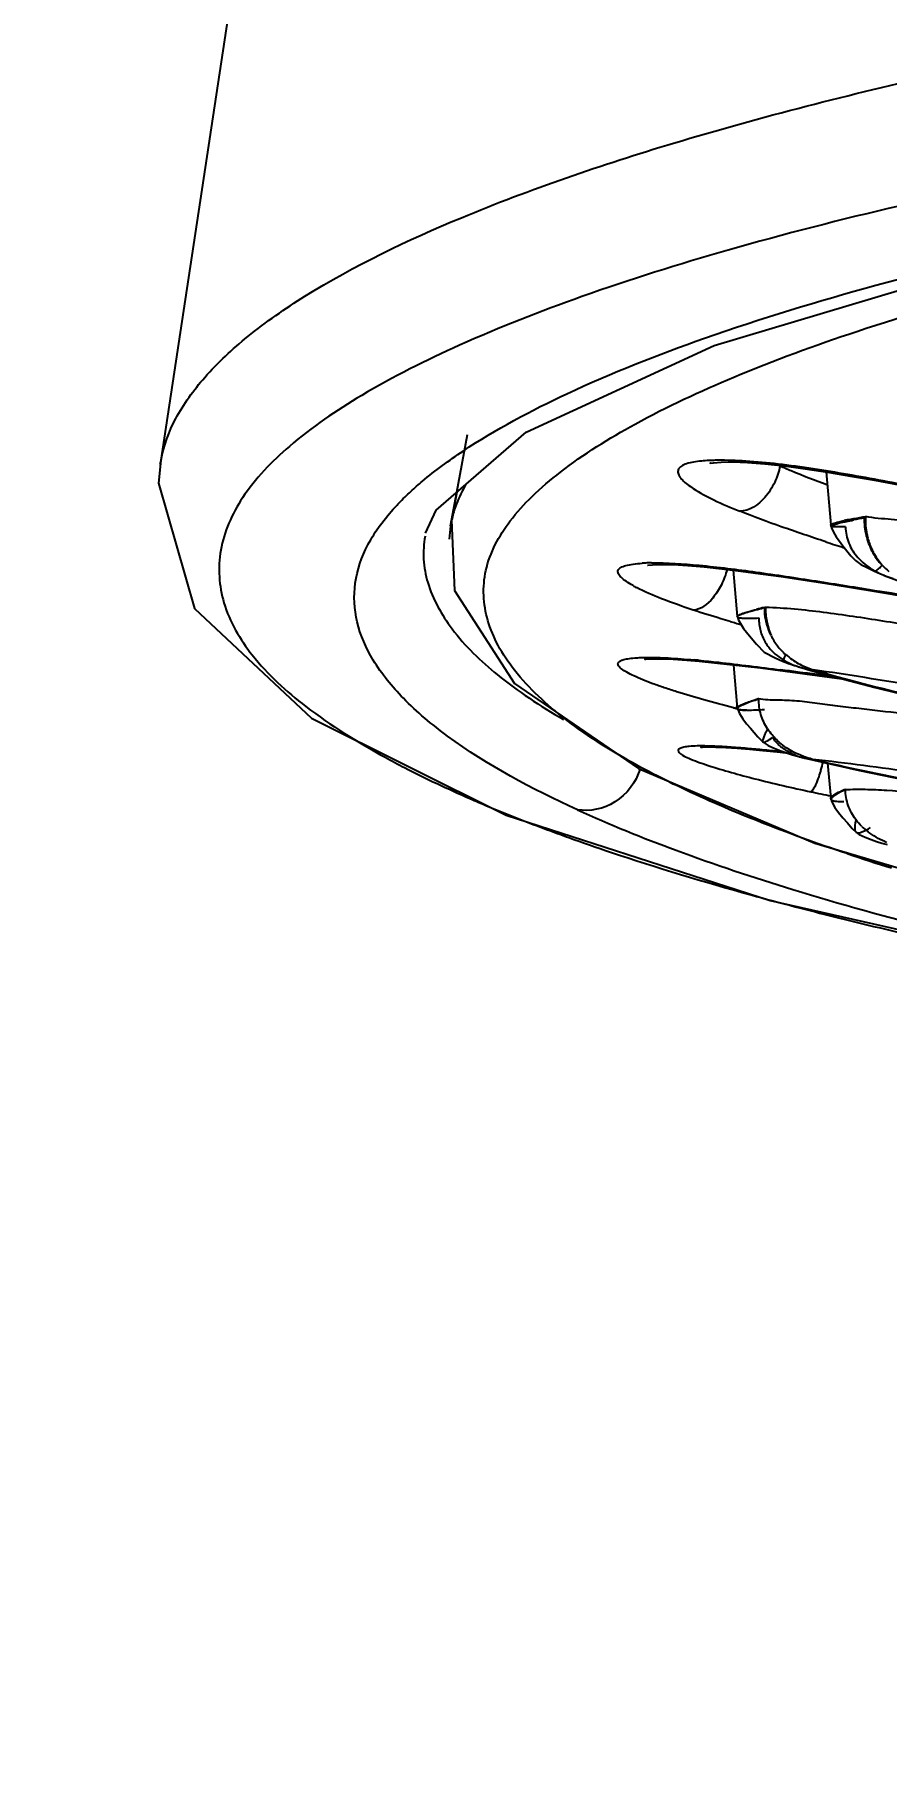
# Model space of a CAD drawing. Header units: millimetres. Extents: x 601 to 1195, y -13 to 407.
# Drawn here: x 747.34 to 751.83, y 293.47 to 302.55 of the extents above; entities that cross this region are included whole.
import ezdxf

# ---------------------------------------------------------------- set-up
doc = ezdxf.new("R2010")
doc.units = ezdxf.units.MM
doc.header["$LTSCALE"] = 0.1
doc.layers.add('DIM', color=3, linetype='Continuous')
doc.styles.get("Standard").update_dxf_attribs({"font": 'arial.ttf'})
doc.dimstyles.new('ISO-25', dxfattribs={"dimtxt": 2.5, "dimasz": 2.5, "dimexe": 1.25, "dimexo": 0.625, "dimtad": 1, "dimlfac": 1.666667, "dimtxsty": 'Standard', "dimcen": 2.5, "dimadec": 0, "dimazin": 0, "dimtfac": 1, "dimtmove": 0, "dimatfit": 3, "dimfxl": 0, "dimarcsym": 0})

# ---------------------------------------------------------------- blocks, each defined once
blk = doc.blocks.new('*D9')
at = {"layer": 'Defpoints', "color": 0}
for p in [(764.7668, 349.8803), (720.0657, 151.3703), (730.4127, 151.3703)]:
    blk.add_point(p, dxfattribs=at)
at = {"layer": 'DIM', "color": 0, "lineweight": -2}
for p, q in [((764.1418, 349.8803), (718.8157, 349.8803)), ((720.0657, 347.3803), (720.0657, 153.8703)), ((729.7877, 151.3703), (718.8157, 151.3703))]:
    blk.add_line(p, q, dxfattribs=at)
at = {"layer": 'DIM', "color": 0}
for points in [[(719.649, 347.3803), (720.4824, 347.3803), (720.0657, 349.8803)], [(719.649, 153.8703), (720.4824, 153.8703), (720.0657, 151.3703)]]:
    blk.add_solid(points, dxfattribs=at)
at = {"layer": 'DIM', "color": 0, "insert": (717.9383, 251.6624), "char_height": 2.5, "attachment_point": 5, "rotation": 90}
blk.add_mtext('330,85', dxfattribs=at)

msp = doc.modelspace()

# ---------------------------------------------------------------- linework, layer by layer
for p, q in [((749.6177, 300.4478), (749.5616, 300.1447)), ((748.0061, 300.3154), (747.9923, 300.1947)), ((748.0027, 300.2947), (748.0063, 300.3153)), ((751.5071, 300.2528), (751.5319, 299.974)), ((749.5616, 300.1447), (749.5285, 299.9684)), ((749.5643, 300.1471), (749.5375, 300.009)), ((749.5362, 299.9986), (749.5305, 299.9687)), ((749.5385, 300.0088), (749.5362, 299.9986)), ((751.5319, 299.974), (751.5319, 299.974)), ((751.7085, 300.0115), (751.7151, 300.0128)), ((751.6911, 299.7662), (751.7235, 299.7496)), ((751.7235, 299.7496), (751.7586, 299.7323)), ((751.0181, 299.7366), (751.0397, 299.4932)), ((751.7522, 299.7392), (751.7586, 299.7323)), ((751.7587, 299.7323), (751.7932, 299.7171)), ((751.7932, 299.7171), (751.8193, 299.7067)), ((751.8124, 299.7084), (751.8989, 299.677)), ((751.6204, 299.648), (751.7795, 299.6221)), ((751.7795, 299.6221), (751.7732, 299.6276)), ((751.7733, 299.6275), (751.7803, 299.6263)), ((751.0404, 299.4906), (751.0471, 299.4725)), ((751.1819, 299.5399), (751.1889, 299.5415)), ((751.1888, 299.5389), (751.1827, 299.5374)), ((751.1819, 299.3048), (751.2398, 299.2745)), ((750.7031, 299.2676), (750.7738, 299.2628)), ((750.7738, 299.2628), (750.8389, 299.2572)), ((750.8389, 299.2572), (750.8124, 299.264)), ((750.8391, 299.2572), (750.8389, 299.2572)), ((750.8391, 299.2572), (751.1626, 299.2216)), ((751.0196, 299.2373), (751.0396, 299.0111)), ((751.1626, 299.2216), (751.5911, 299.1654)), ((751.2398, 299.2745), (751.2776, 299.2582)), ((751.279, 299.266), (751.2775, 299.2582)), ((751.2775, 299.2582), (751.2776, 299.2582)), ((751.3635, 299.2281), (751.3656, 299.2274)), ((751.3635, 299.228), (751.44, 299.2058)), ((748.7978, 298.9584), (749.8227, 298.4476)), ((751.0398, 299.0102), (751.0396, 299.0111)), ((751.167, 298.8399), (751.1753, 298.832)), ((751.1049, 298.7938), (751.1752, 298.7876)), ((751.1752, 298.7876), (751.2495, 298.7806)), ((751.228, 298.7855), (751.2205, 298.7862)), ((751.2495, 298.7806), (751.2953, 298.776)), ((751.2991, 298.7745), (751.33, 298.765)), ((751.3944, 298.7478), (751.3876, 298.7494)), ((751.4384, 298.7408), (751.3944, 298.7478)), ((751.5155, 298.7205), (751.5318, 298.536)), ((751.5587, 298.5569), (751.5812, 298.5694)), ((751.5812, 298.5694), (751.5969, 298.5772)), ((751.5969, 298.5776), (751.6089, 298.582)), ((751.5335, 298.5291), (751.5379, 298.517)), ((751.5397, 298.547), (751.5337, 298.5482)), ((751.5379, 298.517), (751.553, 298.4882)), ((751.544, 298.5461), (751.5397, 298.547)), ((751.5442, 298.5442), (751.5587, 298.5569)), ((749.8227, 298.4476), (751.2131, 297.9992)), ((750.1405, 298.3338), (750.1523, 298.3295)), ((751.4473, 298.3), (752.6027, 297.9577)), ((751.6454, 298.3779), (751.6653, 298.3582)), ((751.6651, 298.3583), (751.6653, 298.3582)), ((751.2131, 297.9992), (752.9288, 297.6101))]:
    msp.add_line(p, q)
for points in [[(751.5872, 323.8189), (751.2105, 321.443), (750.812, 318.9227), (750.3915, 316.2434), (749.9504, 313.3876), (749.4924, 310.342), (749.0187, 307.1134), (748.5208, 303.7211), (748.0059, 300.3154)], [(749.3983, 299.9309), (749.4554, 300.0527), (749.9289, 300.4628), (750.9184, 300.9186), (752.3394, 301.3429), (754.0726, 301.7046), (756.0668, 302.0018), (758.2401, 302.2278)], [(750.8987, 300.2987), (750.8975, 300.2984), (750.914, 300.3013), (750.9553, 300.3049), (751.0163, 300.3059), (751.0938, 300.303), (751.1853, 300.2957), (751.2875, 300.2844), (751.3978, 300.2695), (751.5142, 300.2517), (751.6355, 300.2315), (751.7614, 300.2091), (751.8917, 300.1849), (752.0261, 300.1589), (752.1644, 300.1315)], [(747.9923, 300.1947), (748.1819, 299.5354), (748.7978, 298.9584)], [(749.5362, 299.9986), (749.5508, 299.6297), (749.8675, 299.1409), (750.52, 298.6925), (751.4473, 298.3)], [(751.5319, 299.974), (751.532, 299.9732), (751.5328, 299.9696), (751.5333, 299.9679)], [(751.5333, 299.9679), (751.536, 299.9595), (751.5462, 299.9359)], [(751.5462, 299.9359), (751.5603, 299.9121), (751.5772, 299.8882), (751.596, 299.8637)], [(751.596, 299.8637), (751.6164, 299.8382), (751.6383, 299.8121)], [(750.568, 299.7619), (750.5694, 299.7622), (750.5931, 299.765), (750.6395, 299.7668), (750.703, 299.7657), (750.7793, 299.7613), (750.8654, 299.7538), (750.9589, 299.7438), (751.0582, 299.7317), (751.1626, 299.7178), (751.2716, 299.7023), (751.3843, 299.6853), (751.5007, 299.6672), (751.6204, 299.648)], [(751.6383, 299.8121), (751.6617, 299.7873), (751.6911, 299.7662)], [(751.7795, 299.6221), (752.2483, 299.5442), (752.3862, 299.5209)], [(751.0471, 299.4725), (751.0727, 299.4296), (751.1041, 299.3901)], [(751.1041, 299.3901), (751.1412, 299.3465), (751.1819, 299.3048)], [(750.5585, 299.2693), (750.5533, 299.2679), (750.5591, 299.2686), (750.5895, 299.2704), (750.6396, 299.2703), (750.7031, 299.2676)], [(751.2775, 299.2582), (751.2801, 299.2571), (751.2859, 299.2546), (751.2918, 299.2523), (751.2977, 299.25), (751.3037, 299.2478), (751.3099, 299.2456), (751.3161, 299.2435), (751.3416, 299.235)], [(751.3416, 299.235), (751.3485, 299.2327), (751.3556, 299.2305), (751.3629, 299.2282), (751.3656, 299.2274)], [(751.44, 299.2058), (751.7649, 299.1189), (752.1218, 299.0313), (752.5214, 298.9395), (752.9714, 298.8424), (753.4837, 298.7386)], [(751.0404, 299.0079), (751.0513, 298.9818), (751.069, 298.9538), (751.0892, 298.9282)], [(751.0892, 298.9282), (751.1093, 298.9044), (751.129, 298.8818), (751.1482, 298.8601), (751.167, 298.8399)], [(750.8492, 298.8048), (750.8481, 298.8046), (750.8569, 298.8054), (750.8853, 298.8061), (750.9273, 298.8053), (750.9793, 298.8029), (751.0391, 298.799), (751.1049, 298.7938)], [(751.1753, 298.832), (751.2018, 298.8138), (751.2368, 298.7987), (751.2692, 298.7863), (751.2991, 298.7745)], [(751.33, 298.765), (751.3573, 298.7571), (751.3818, 298.7508), (751.3876, 298.7494)], [(751.389, 298.749), (751.6838, 298.6826), (751.9824, 298.6207), (752.3069, 298.5573), (752.6608, 298.492), (753.0495, 298.424), (753.4801, 298.353)], [(751.5319, 298.5361), (751.5321, 298.5344), (751.5334, 298.5294)], [(751.553, 298.4882), (751.5731, 298.4608), (751.5956, 298.4341), (751.6195, 298.4067), (751.6454, 298.3779)], [(751.6651, 298.3583), (751.6814, 298.3462), (751.7129, 298.3311), (751.7444, 298.3199), (751.7722, 298.3095)], [(751.7722, 298.3095), (751.8008, 298.3), (751.8291, 298.2927)]]:
    msp.add_lwpolyline(points)
for centre, radius, start, end in [((750.9519, 298.9805), 1.3341, 90.71523, 91.19591), ((750.1179, 299.8717), 0.5954, 163.32091, 166.68592), ((750.0582, 299.8829), 0.5346, 170.7709, 178.26177), ((752.114, 297.6383), 2.4134, 101.45732, 102.24202), ((752.6546, 295.0712), 5.0301, 100.84062, 101.49657), ((752.3612, 299.9788), 0.647, 176.42928, 176.98509), ((755.7064, 312.7245), 13.5088, 251.88152, 252.31), ((750.5959, 298.8343), 0.9404, 91.90436, 93.42908), ((750.6035, 298.6128), 1.162, 90.79087, 91.91721), ((751.9855, 300.1401), 0.4641, 246.87267, 248.16252), ((751.9924, 300.1584), 0.4836, 249.0373, 254.19319), ((750.8507, 300.2946), 0.7336, 240.66745, 242.27513), ((732.1099, 179.7658), 121.4639, 80.409343, 80.680209), ((751.8324, 296.7902), 2.8255, 103.31084, 104.15572), ((754.3235, 310.8017), 11.812, 253.67136, 253.80675), ((754.4156, 311.1192), 12.1425, 253.80682, 253.95491), ((751.5054, 299.5357), 0.3218, 206.60596, 217.72729), ((751.5321, 299.557), 0.3559, 217.79921, 228.2444), ((750.3553, 294.1081), 5.1763, 84.65199, 84.93344), ((746.4464, 261.4771), 38.0416, 82.5797, 82.71662), ((751.5752, 299.6111), 0.4239, 228.87701, 229.63254), ((751.4739, 299.5883), 0.3768, 244.56255, 251.57432), ((751.4661, 299.5655), 0.3527, 251.61433, 253.08994), ((751.5566, 299.5915), 0.3972, 244.50261, 252.69534), ((744.8569, 249.2907), 50.3313, 82.34449, 82.577), ((753.2541, 307.8276), 9.0938, 255.7766, 255.89884), ((751.8613, 298.5535), 0.7478, 152.27103, 153.44276), ((751.5103, 299.1099), 0.3743, 213.83315, 219.94489), ((750.3466, 290.1451), 8.6851, 84.55836, 85.14197), ((749.9036, 285.4787), 13.3725, 84.3483, 84.56486), ((749.3162, 279.5397), 19.3405, 84.15469, 84.32701), ((751.5522, 299.1883), 0.4624, 238.05886, 243.14434), ((751.4613, 299.0571), 0.3164, 249.19634, 256.52254), ((751.4719, 299.0997), 0.3603, 256.61061, 257.56538), ((751.4671, 299.0758), 0.336, 256.5705, 257.4948), ((751.4746, 299.112), 0.3729, 257.56129, 263.54823), ((751.473, 299.098), 0.3589, 263.55226, 264.45758), ((750.2731, 299.0473), 1.2602, 343.25624, 345.21155), ((753.4477, 307.9081), 9.5536, 257.79103, 258.44307), ((751.7565, 298.2487), 0.3658, 119.20483, 120.01216), ((751.7337, 298.2903), 0.3183, 115.56206, 119.26831), ((751.7105, 298.3386), 0.2647, 112.58251, 115.53082), ((753.4171, 307.409), 9.6486, 249.25964, 250.14784), ((751.9443, 298.6417), 0.3552, 225.53686, 232.52054), ((752.0166, 298.7613), 0.4955, 246.10897, 247.30144), ((755.3129, 309.2918), 11.6484, 251.50839, 252.71455), ((755.9186, 315.4318), 18.055, 254.56226, 255.32738)]:
    msp.add_arc(centre, radius, start, end)
for points, knots in [([(748.0063, 300.3153), (748.0205, 300.3912), (748.0798, 300.5491), (748.2402, 300.7686), (748.4728, 300.9834), (748.9133, 301.2874), (749.6614, 301.643), (750.784, 302.0251), (752.1893, 302.3808), (753.8657, 302.7024), (755.7952, 302.9801), (757.1664, 303.1232), (757.8894, 303.1867)], [0, 0, 0, 0, 0.021897, 0.046961, 0.076492, 0.111294, 0.198383, 0.310242, 0.447311, 0.609104, 0.794182, 1, 1, 1, 1]), ([(758.1659, 302.5543), (757.2184, 302.4771), (755.4632, 302.2981), (753.372, 301.9726), (751.9295, 301.6684), (751.0282, 301.4382), (750.255, 301.1963), (749.6088, 300.9439), (749.0896, 300.685), (748.6982, 300.4203), (748.4329, 300.1472), (748.2983, 299.8528), (748.3188, 299.5454), (748.4902, 299.2572), (748.7888, 298.9874), (749.041, 298.8313), (749.1857, 298.7522)], [0, 0, 0, 0, 0.238482, 0.442448, 0.530574, 0.608228, 0.675737, 0.73368, 0.782097, 0.821032, 0.851695, 0.876621, 0.899802, 0.925897, 0.958633, 1, 1, 1, 1]), ([(749.5967, 300.363), (749.77, 300.4783), (750.1855, 300.6992), (750.9152, 300.9856), (751.8187, 301.2586), (752.8934, 301.518), (754.1355, 301.7532), (755.5352, 301.965), (757.079, 302.1479), (758.156, 302.2453), (758.7158, 302.2876)], [0, 0, 0, 0, 0.066546, 0.149776, 0.250329, 0.368048, 0.503078, 0.654337, 0.820531, 1, 1, 1, 1]), ([(751.6686, 300.9924), (751.9363, 301.0811), (752.5189, 301.2507), (753.4659, 301.4742), (754.5442, 301.6805), (755.3085, 301.7988), (755.7114, 301.8553)], [0, 0, 0, 0, 0.204402, 0.439511, 0.705086, 1, 1, 1, 1]), ([(750.1352, 298.9522), (750.037, 299.0278), (749.9049, 299.1479), (749.7793, 299.3338), (749.7227, 299.4673), (749.6994, 299.6024), (749.7156, 299.7891), (749.8141, 299.9703), (749.9628, 300.1321), (750.176, 300.3131), (750.5289, 300.5315), (751.0536, 300.7751), (751.4504, 300.9202), (751.6686, 300.9924)], [0, 0, 0, 0, 0.111708, 0.158676, 0.201312, 0.241377, 0.281028, 0.368254, 0.420267, 0.479174, 0.619665, 0.792748, 1, 1, 1, 1]), ([(749.3218, 300.1507), (749.3416, 300.169), (749.4287, 300.2453), (749.5226, 300.3138), (749.5967, 300.363)], [0, 0, 0, 0, 0.232421, 1, 1, 1, 1]), ([(750.8099, 300.3047), (750.7973, 300.3025), (750.7752, 300.2975), (750.7476, 300.2865), (750.7295, 300.271), (750.7254, 300.25), (750.7345, 300.2294), (750.7603, 300.1987), (750.7876, 300.179), (750.8079, 300.1658)], [0, 0, 0, 0, 0.169273, 0.298476, 0.391837, 0.470494, 0.561686, 0.679418, 1, 1, 1, 1]), ([(750.9241, 300.3143), (750.9134, 300.314), (750.8753, 300.3127), (750.837, 300.3095), (750.8099, 300.3047)], [0, 0, 0, 0, 0.279356, 1, 1, 1, 1]), ([(752.3676, 300.0964), (752.2435, 300.1215), (751.9952, 300.1714), (751.625, 300.2409), (751.3216, 300.289), (751.0922, 300.311), (750.9853, 300.3151), (750.9353, 300.3144)], [0, 0, 0, 0, 0.261846, 0.523629, 0.778961, 0.896603, 1, 1, 1, 1]), ([(751.2649, 300.2853), (751.2593, 300.2556), (751.2393, 300.1954), (751.1802, 300.1008), (751.1031, 300.0472), (751.0532, 300.046)], [0, 0, 0, 0, 0.269597, 0.555932, 1, 1, 1, 1]), ([(751.265, 300.2853), (751.2844, 300.2766), (751.3657, 300.2413), (751.4486, 300.2099), (751.5118, 300.1869)], [0, 0, 0, 0, 0.240851, 1, 1, 1, 1]), ([(749.2393, 300.0684), (749.2457, 300.0754), (749.2723, 300.1037), (749.3002, 300.1308), (749.3218, 300.1507)], [0, 0, 0, 0, 0.242853, 1, 1, 1, 1]), ([(749.6109, 300.188), (749.6041, 300.1761), (749.579, 300.1295), (749.5588, 300.0802), (749.5476, 300.0426)], [0, 0, 0, 0, 0.259599, 1, 1, 1, 1]), ([(750.8079, 300.1658), (750.8423, 300.1432), (750.9233, 300.1008), (751.007, 300.0649), (751.0532, 300.046)], [0, 0, 0, 0, 0.451707, 1, 1, 1, 1]), ([(750.198, 298.4761), (749.96, 298.5851), (749.6349, 298.7563), (749.288, 299.044), (749.121, 299.2465), (749.0274, 299.4563), (749.0159, 299.6725), (749.0901, 299.8849), (749.1837, 300.0081), (749.2393, 300.0684)], [0, 0, 0, 0, 0.35263, 0.489925, 0.604904, 0.70326, 0.7942, 0.889467, 1, 1, 1, 1]), ([(751.5054, 299.8856), (751.4272, 299.9111), (751.2758, 299.9627), (751.1253, 300.017), (751.0533, 300.0465)], [0, 0, 0, 0, 0.514018, 1, 1, 1, 1]), ([(751.5319, 299.974), (751.5317, 299.9754), (751.5363, 299.9789), (751.5446, 299.9821), (751.5588, 299.9865), (751.5695, 299.9893), (751.5755, 299.9907)], [0, 0, 0, 0, 0.089677, 0.294817, 0.609966, 1, 1, 1, 1]), ([(751.5366, 299.9709), (751.536, 299.9711), (751.5343, 299.9716), (751.532, 299.9727), (751.5319, 299.974)], [0, 0, 0, 0, 0.35103, 1, 1, 1, 1]), ([(751.5333, 299.9679), (751.5331, 299.9688), (751.5357, 299.9714), (751.5454, 299.9751), (751.5555, 299.9783), (751.5633, 299.9804)], [0, 0, 0, 0, 0.080301, 0.269158, 1, 1, 1, 1]), ([(751.6095, 299.9651), (751.6005, 299.9652), (751.5838, 299.9648), (751.5615, 299.9639), (751.5453, 299.9641), (751.537, 299.9655), (751.5336, 299.9669), (751.5333, 299.9679)], [0, 0, 0, 0, 0.347921, 0.648768, 0.881227, 0.95878, 1, 1, 1, 1]), ([(751.5633, 299.9804), (751.5663, 299.9812), (751.5793, 299.9845), (751.5924, 299.9876), (751.6025, 299.9898)], [0, 0, 0, 0, 0.230173, 1, 1, 1, 1]), ([(751.6025, 299.9898), (751.6065, 299.9907), (751.623, 299.9944), (751.6395, 299.9978), (751.652, 300.0004)], [0, 0, 0, 0, 0.24254, 1, 1, 1, 1]), ([(751.6095, 299.9641), (751.6099, 299.9348), (751.6225, 299.8759), (751.6545, 299.8253), (751.6739, 299.8034)], [0, 0, 0, 0, 0.500067, 1, 1, 1, 1]), ([(751.6346, 300.0036), (751.6411, 300.005), (751.6681, 300.0103), (751.6951, 300.0153), (751.7155, 300.0191)], [0, 0, 0, 0, 0.244687, 1, 1, 1, 1]), ([(751.7085, 300.0115), (751.7072, 299.9801), (751.7148, 299.9199), (751.7354, 299.8632), (751.7484, 299.838)], [0, 0, 0, 0, 0.526055, 1, 1, 1, 1]), ([(753.8803, 299.6176), (753.7016, 299.6537), (753.4332, 299.7079), (753.0746, 299.7796), (752.8042, 299.8324), (752.5783, 299.8762), (752.3967, 299.9089), (752.2601, 299.9331), (752.1236, 299.9579), (751.9876, 299.9845), (751.8515, 300.0053), (751.7594, 300.0086), (751.7153, 300.0191)], [0, 0, 0, 0, 0.248287, 0.372987, 0.49808, 0.623579, 0.686475, 0.749448, 0.812468, 0.875465, 0.938231, 1, 1, 1, 1]), ([(749.3966, 299.9151), (749.3892, 299.8752), (749.3835, 299.7924), (749.4158, 299.6199), (749.5403, 299.4008), (749.7907, 299.1604), (750.0031, 299.0212), (750.1243, 298.951)], [0, 0, 0, 0, 0.095129, 0.192244, 0.407572, 0.671638, 1, 1, 1, 1]), ([(751.7218, 299.9264), (751.7233, 299.9189), (751.7302, 299.8901), (751.7406, 299.862), (751.7503, 299.8422)], [0, 0, 0, 0, 0.256192, 1, 1, 1, 1]), ([(751.7484, 299.838), (751.7557, 299.8237), (751.7681, 299.8033), (751.7851, 299.7817), (751.7943, 299.7697), (751.8002, 299.7652), (751.8027, 299.7625)], [0, 0, 0, 0, 0.515609, 0.76339, 0.883425, 1, 1, 1, 1]), ([(751.7503, 299.8422), (751.7539, 299.8348), (751.769, 299.8068), (751.788, 299.7809), (751.8033, 299.7631)], [0, 0, 0, 0, 0.259803, 1, 1, 1, 1]), ([(750.4913, 299.655), (750.4787, 299.6621), (750.4565, 299.6755), (750.4296, 299.6962), (750.4145, 299.7138), (750.4107, 299.7274), (750.4128, 299.7401), (750.4287, 299.753), (750.4561, 299.7623), (750.4944, 299.7695), (750.5235, 299.772), (750.5396, 299.773)], [0, 0, 0, 0, 0.170314, 0.30414, 0.399238, 0.43505, 0.46752, 0.543909, 0.656925, 0.809848, 1, 1, 1, 1]), ([(750.5875, 299.7747), (750.6715, 299.7759), (750.856, 299.7632), (751.1441, 299.7265), (751.4552, 299.6795), (751.6667, 299.6458), (751.7734, 299.6282)], [0, 0, 0, 0, 0.210766, 0.462774, 0.72886, 1, 1, 1, 1]), ([(751.7811, 299.7408), (751.7827, 299.7421), (751.79, 299.7488), (751.7968, 299.756), (751.802, 299.7618)], [0, 0, 0, 0, 0.213374, 1, 1, 1, 1]), ([(750.9866, 299.7405), (750.9791, 299.7128), (750.9587, 299.6587), (750.9087, 299.5777), (750.8482, 299.5279), (750.8083, 299.526)], [0, 0, 0, 0, 0.29586, 0.587872, 1, 1, 1, 1]), ([(751.7587, 299.7323), (751.76, 299.7317), (751.7684, 299.7298), (751.7758, 299.7363), (751.7811, 299.7408)], [0, 0, 0, 0, 0.172842, 1, 1, 1, 1]), ([(750.8084, 299.5262), (750.7523, 299.545), (750.651, 299.5804), (750.5521, 299.6227), (750.5094, 299.6452)], [0, 0, 0, 0, 0.550515, 1, 1, 1, 1]), ([(751.0026, 299.4662), (750.9859, 299.4711), (750.9209, 299.4903), (750.8561, 299.5103), (750.8084, 299.5262)], [0, 0, 0, 0, 0.257086, 1, 1, 1, 1]), ([(751.0397, 299.4932), (751.0397, 299.495), (751.0444, 299.4989), (751.0528, 299.5032), (751.0661, 299.5084), (751.0761, 299.5117), (751.0816, 299.5134)], [0, 0, 0, 0, 0.112965, 0.328558, 0.63292, 1, 1, 1, 1]), ([(751.0401, 299.4919), (751.04, 299.4921), (751.0398, 299.4925), (751.0397, 299.493), (751.0397, 299.4932)], [0, 0, 0, 0, 0.511737, 1, 1, 1, 1]), ([(751.0409, 299.4921), (751.0408, 299.4919), (751.0406, 299.4914), (751.0406, 299.4909), (751.0406, 299.4906)], [0, 0, 0, 0, 0.522943, 1, 1, 1, 1]), ([(751.0406, 299.4906), (751.0409, 299.489), (751.0461, 299.4865), (751.0544, 299.4853), (751.0669, 299.4841), (751.0874, 299.4834), (751.1164, 299.4835), (751.1405, 299.4843), (751.1531, 299.4848)], [0, 0, 0, 0, 0.042585, 0.124422, 0.236089, 0.366265, 0.665997, 1, 1, 1, 1]), ([(751.0467, 299.4972), (751.046, 299.4968), (751.0438, 299.4954), (751.0416, 299.4937), (751.0409, 299.4921)], [0, 0, 0, 0, 0.330718, 1, 1, 1, 1]), ([(751.0767, 299.5089), (751.0736, 299.5079), (751.0635, 299.5045), (751.0533, 299.5009), (751.0467, 299.4972)], [0, 0, 0, 0, 0.298435, 1, 1, 1, 1]), ([(751.1239, 299.5226), (751.1197, 299.5215), (751.1039, 299.5172), (751.0881, 299.5126), (751.0767, 299.5089)], [0, 0, 0, 0, 0.264633, 1, 1, 1, 1]), ([(751.0816, 299.5134), (751.0863, 299.5149), (751.106, 299.5208), (751.126, 299.5261), (751.1414, 299.53)], [0, 0, 0, 0, 0.233724, 1, 1, 1, 1]), ([(751.1827, 299.5374), (751.1777, 299.5362), (751.158, 299.5314), (751.1384, 299.5265), (751.1239, 299.5226)], [0, 0, 0, 0, 0.256511, 1, 1, 1, 1]), ([(751.1531, 299.4848), (751.1538, 299.4735), (751.1546, 299.451), (751.1629, 299.4073), (751.176, 299.3764), (751.1872, 299.3576)], [0, 0, 0, 0, 0.256059, 0.507059, 1, 1, 1, 1]), ([(751.1827, 299.5374), (751.1826, 299.531), (751.1828, 299.5068), (751.1864, 299.4827), (751.1907, 299.4654)], [0, 0, 0, 0, 0.264342, 1, 1, 1, 1]), ([(751.1889, 299.5415), (751.2902, 299.5391), (751.4964, 299.5179), (751.8062, 299.47), (752.1219, 299.4209), (752.4394, 299.37), (752.7577, 299.3174), (753.183, 299.2477), (753.5021, 299.1953), (753.7149, 299.1607)], [0, 0, 0, 0, 0.118996, 0.242801, 0.368104, 0.494061, 0.620353, 0.746827, 1, 1, 1, 1]), ([(751.1907, 299.4654), (751.1922, 299.4592), (751.1989, 299.435), (751.208, 299.4114), (751.2162, 299.3945)], [0, 0, 0, 0, 0.253732, 1, 1, 1, 1]), ([(751.1948, 299.4677), (751.1961, 299.4611), (751.2022, 299.4352), (751.2111, 299.41), (751.219, 299.3918)], [0, 0, 0, 0, 0.253412, 1, 1, 1, 1]), ([(751.1872, 299.3576), (751.1927, 299.3482), (751.2175, 299.3123), (751.2514, 299.2832), (751.279, 299.266)], [0, 0, 0, 0, 0.251897, 1, 1, 1, 1]), ([(751.0197, 299.0126), (750.9677, 299.0258), (750.8675, 299.0521), (750.7463, 299.0878), (750.657, 299.117), (750.5974, 299.138), (750.544, 299.1585), (750.4979, 299.1784), (750.4605, 299.197), (750.4357, 299.2123), (750.4219, 299.2242), (750.4154, 299.2319), (750.4118, 299.2392), (750.4119, 299.2492), (750.4238, 299.2597), (750.4446, 299.2668), (750.4744, 299.2726), (750.4971, 299.2746), (750.5098, 299.2755)], [0, 0, 0, 0, 0.210151, 0.40508, 0.494509, 0.577367, 0.65244, 0.718422, 0.773527, 0.815874, 0.831986, 0.844833, 0.854859, 0.863223, 0.88206, 0.91069, 0.950159, 1, 1, 1, 1]), ([(750.5098, 299.2755), (750.5145, 299.2758), (750.5348, 299.277), (750.5552, 299.2774), (750.5708, 299.2774)], [0, 0, 0, 0, 0.231702, 1, 1, 1, 1]), ([(750.5708, 299.2774), (750.5758, 299.2774), (750.5968, 299.2774), (750.6177, 299.2768), (750.6337, 299.2763)], [0, 0, 0, 0, 0.237876, 1, 1, 1, 1]), ([(750.6337, 299.2763), (750.6475, 299.2758), (750.7072, 299.273), (750.7668, 299.2683), (750.8124, 299.2642)], [0, 0, 0, 0, 0.232286, 1, 1, 1, 1]), ([(750.8377, 299.2619), (750.8721, 299.2587), (751.0161, 299.2438), (751.1598, 299.2257), (751.2692, 299.2118)], [0, 0, 0, 0, 0.237988, 1, 1, 1, 1]), ([(751.2776, 299.2582), (751.2786, 299.2583), (751.2804, 299.2622), (751.2843, 299.2676), (751.2897, 299.2782), (751.2939, 299.2859), (751.2963, 299.2904)], [0, 0, 0, 0, 0.078427, 0.282771, 0.590305, 1, 1, 1, 1]), ([(751.3006, 299.2881), (751.3072, 299.2825), (751.3336, 299.2614), (751.3628, 299.2438), (751.3856, 299.233)], [0, 0, 0, 0, 0.254797, 1, 1, 1, 1]), ([(751.3656, 299.2274), (751.3773, 299.2239), (751.4014, 299.2179), (751.426, 299.2147), (751.4384, 299.2123)], [0, 0, 0, 0, 0.49113, 1, 1, 1, 1]), ([(751.4384, 299.2123), (751.6132, 299.1618), (751.9715, 299.0707), (752.5162, 298.944), (753.0719, 298.8249), (753.4452, 298.7504), (753.6326, 298.7143)], [0, 0, 0, 0, 0.242528, 0.492617, 0.745508, 1, 1, 1, 1]), ([(753.6568, 298.847), (753.2847, 298.9084), (752.7278, 299.0023), (751.9887, 299.1262), (751.6212, 299.1862), (751.4385, 299.2122)], [0, 0, 0, 0, 0.503219, 0.753706, 1, 1, 1, 1]), ([(751.1529, 299.0595), (751.152, 299.0592), (751.145, 299.0569), (751.1312, 299.0524), (751.1054, 299.0436), (751.0752, 299.0321), (751.0462, 299.0185), (751.0352, 299.0061), (751.0561, 299.0003), (751.0778, 298.9991), (751.0881, 298.9989)], [0, 0, 0, 0, 0.010817, 0.086538, 0.173077, 0.346154, 0.519231, 0.692308, 0.865385, 1, 1, 1, 1]), ([(751.0403, 299.0086), (751.0401, 299.0107), (751.0442, 299.0156), (751.0569, 299.0237), (751.0811, 299.0345), (751.1149, 299.047), (751.1398, 299.0553), (751.1529, 299.0595)], [0, 0, 0, 0, 0.049334, 0.132676, 0.373914, 0.671017, 1, 1, 1, 1]), ([(752.9382, 298.8495), (752.7839, 298.8697), (752.553, 298.9001), (752.2461, 298.9393), (752.0184, 298.9687), (751.8298, 298.9907), (751.6804, 299.0076), (751.5701, 299.0209), (751.4616, 299.0357), (751.3549, 299.0488), (751.252, 299.0533), (751.1839, 299.0525), (751.1521, 299.0596)], [0, 0, 0, 0, 0.259581, 0.388352, 0.516094, 0.642466, 0.704943, 0.766786, 0.827836, 0.887637, 0.94575, 1, 1, 1, 1]), ([(751.1994, 298.9015), (751.1844, 298.9247), (751.1666, 298.9631), (751.1544, 299.0175), (751.1534, 299.0455), (751.1526, 299.0594)], [0, 0, 0, 0, 0.498016, 0.748909, 1, 1, 1, 1]), ([(751.6185, 298.2448), (751.4608, 298.2976), (751.1662, 298.4038), (750.761, 298.5776), (750.4205, 298.7551), (750.2218, 298.8855), (750.1352, 298.9522)], [0, 0, 0, 0, 0.302386, 0.56911, 0.801245, 1, 1, 1, 1]), ([(751.1826, 299.0016), (751.1671, 299.0006), (751.1373, 298.9992), (751.101, 298.9985), (751.075, 298.9992), (751.059, 299.0006), (751.0479, 299.0025), (751.0412, 299.0056), (751.0404, 299.0078)], [0, 0, 0, 0, 0.324513, 0.622164, 0.754502, 0.867459, 0.952126, 1, 1, 1, 1]), ([(751.1816, 298.8645), (751.1787, 298.8578), (751.1751, 298.8485), (751.1724, 298.8347), (751.1753, 298.832)], [0, 0, 0, 0, 0.648744, 1, 1, 1, 1]), ([(751.1753, 298.832), (751.1771, 298.8304), (751.1849, 298.8312), (751.2012, 298.8395), (751.2152, 298.8491), (751.2252, 298.8565)], [0, 0, 0, 0, 0.12898, 0.346085, 1, 1, 1, 1]), ([(751.1924, 298.8878), (751.1914, 298.8858), (751.1876, 298.8781), (751.184, 298.8702), (751.1816, 298.8645)], [0, 0, 0, 0, 0.271103, 1, 1, 1, 1]), ([(751.2772, 298.8012), (751.2724, 298.805), (751.2529, 298.8213), (751.236, 298.8406), (751.2252, 298.8565)], [0, 0, 0, 0, 0.244553, 1, 1, 1, 1]), ([(749.1857, 298.7522), (749.2198, 298.7335), (749.3663, 298.6559), (749.5166, 298.5855), (749.6328, 298.5348)], [0, 0, 0, 0, 0.234985, 1, 1, 1, 1]), ([(750.7386, 298.7986), (750.7345, 298.7966), (750.7255, 298.7903), (750.7303, 298.7802), (750.7332, 298.7769)], [0, 0, 0, 0, 0.51051, 1, 1, 1, 1]), ([(750.7332, 298.7769), (750.7383, 298.7711), (750.7556, 298.76), (750.7884, 298.7445), (750.8337, 298.7269), (750.8679, 298.7152), (750.8867, 298.7091)], [0, 0, 0, 0, 0.137854, 0.357427, 0.648782, 1, 1, 1, 1]), ([(750.8695, 298.8113), (750.842, 298.8117), (750.8047, 298.8116), (750.761, 298.8061), (750.7447, 298.8017), (750.7386, 298.7986)], [0, 0, 0, 0, 0.622652, 0.844142, 1, 1, 1, 1]), ([(750.9645, 298.8076), (750.9561, 298.8081), (750.9244, 298.8098), (750.8927, 298.811), (750.8695, 298.8113)], [0, 0, 0, 0, 0.266841, 1, 1, 1, 1]), ([(751.0821, 298.799), (751.0719, 298.7999), (751.0327, 298.8031), (750.9935, 298.8059), (750.9645, 298.8076)], [0, 0, 0, 0, 0.260907, 1, 1, 1, 1]), ([(751.3489, 298.7613), (751.3424, 298.7638), (751.3171, 298.7743), (751.2933, 298.7886), (751.2772, 298.8012)], [0, 0, 0, 0, 0.254384, 1, 1, 1, 1]), ([(750.5278, 298.6899), (750.506, 298.6206), (750.4153, 298.497), (750.2642, 298.4644), (750.198, 298.4761)], [0, 0, 0, 0, 0.519326, 1, 1, 1, 1]), ([(750.8867, 298.7091), (750.9678, 298.6826), (751.1474, 298.6332), (751.3287, 298.5913), (751.4272, 298.5702)], [0, 0, 0, 0, 0.458683, 1, 1, 1, 1]), ([(753.6443, 298.4464), (753.2696, 298.4956), (752.7114, 298.5714), (751.9764, 298.672), (751.6158, 298.7205), (751.4384, 298.7408)], [0, 0, 0, 0, 0.509489, 0.759353, 1, 1, 1, 1]), ([(751.4385, 298.7409), (751.6186, 298.6987), (751.9823, 298.6223), (752.7143, 298.4823), (753.267, 298.3893), (753.6362, 298.3316)], [0, 0, 0, 0, 0.24818, 0.498635, 1, 1, 1, 1]), ([(751.4799, 298.6842), (751.4783, 298.6791), (751.4725, 298.6603), (751.4661, 298.6417), (751.461, 298.6283)], [0, 0, 0, 0, 0.270933, 1, 1, 1, 1]), ([(751.461, 298.6283), (751.4555, 298.6141), (751.4478, 298.5955), (751.4354, 298.5767), (751.4298, 298.5713), (751.4272, 298.5702)], [0, 0, 0, 0, 0.672315, 0.87491, 1, 1, 1, 1]), ([(751.5318, 298.5361), (751.5316, 298.5392), (751.5372, 298.5464), (751.5542, 298.5577), (751.5704, 298.5663), (751.5824, 298.5717)], [0, 0, 0, 0, 0.148047, 0.377289, 1, 1, 1, 1]), ([(751.6089, 298.582), (751.6434, 298.5839), (751.7161, 298.584), (751.8702, 298.5776), (752.0741, 298.5565), (752.3271, 298.532), (752.4989, 298.5147), (752.5859, 298.5058)], [0, 0, 0, 0, 0.105669, 0.222367, 0.47169, 0.732474, 1, 1, 1, 1]), ([(751.6638, 298.4244), (751.6471, 298.4471), (751.6197, 298.4974), (751.6095, 298.5538), (751.6089, 298.582)], [0, 0, 0, 0, 0.500189, 1, 1, 1, 1]), ([(749.6328, 298.5348), (749.662, 298.5221), (749.7835, 298.4701), (749.9064, 298.4212), (750.0002, 298.3857)], [0, 0, 0, 0, 0.240847, 1, 1, 1, 1]), ([(750.198, 298.4761), (750.3684, 298.3981), (750.7432, 298.2469), (751.6185, 297.9562), (752.3327, 297.7794), (752.8392, 297.6694)], [0, 0, 0, 0, 0.203367, 0.437755, 1, 1, 1, 1]), ([(751.5333, 298.5324), (751.5341, 298.5362), (751.5411, 298.5438), (751.5485, 298.5493), (751.5532, 298.5526)], [0, 0, 0, 0, 0.407345, 1, 1, 1, 1]), ([(751.5378, 298.5244), (751.5372, 298.5248), (751.5354, 298.5259), (751.5339, 298.5277), (751.5335, 298.5291)], [0, 0, 0, 0, 0.29746, 1, 1, 1, 1]), ([(751.601, 298.5179), (751.5884, 298.5177), (751.5706, 298.5177), (751.5495, 298.5204), (751.5409, 298.5226), (751.5378, 298.5244)], [0, 0, 0, 0, 0.593266, 0.829732, 1, 1, 1, 1]), ([(751.5532, 298.5526), (751.5547, 298.5537), (751.5614, 298.5582), (751.5683, 298.5624), (751.5736, 298.5655)], [0, 0, 0, 0, 0.234268, 1, 1, 1, 1]), ([(751.6638, 298.4244), (751.6608, 298.4112), (751.6568, 298.3904), (751.6584, 298.3642), (751.6651, 298.3583)], [0, 0, 0, 0, 0.604414, 1, 1, 1, 1]), ([(750.1523, 298.3295), (750.2257, 298.3031), (750.5427, 298.1932), (750.8643, 298.0968), (751.1125, 298.0282)], [0, 0, 0, 0, 0.232398, 1, 1, 1, 1]), ([(751.6653, 298.3582), (751.6731, 298.3515), (751.706, 298.3608), (751.7273, 298.3733), (751.7418, 298.3822)], [0, 0, 0, 0, 0.379109, 1, 1, 1, 1]), ([(751.3454, 297.9656), (751.4592, 297.9358), (751.9471, 297.8128), (752.4392, 297.7064), (752.8175, 297.632)], [0, 0, 0, 0, 0.233784, 1, 1, 1, 1])]:
    msp.add_open_spline(points, degree=3, knots=knots)
for points in [[(751.5755, 299.9907), (751.5844, 299.9929), (751.5933, 299.9949), (751.6022, 299.9968)], [(751.7149, 300.0129), (751.713, 299.984), (751.7158, 299.9547), (751.7218, 299.9264)], [(751.6739, 299.8034), (751.6962, 299.778), (751.7233, 299.7566), (751.7522, 299.7392)], [(751.8033, 299.7631), (751.8142, 299.7512), (751.8259, 299.7399), (751.8384, 299.7297)], [(751.7522, 299.7392), (751.7686, 299.7294), (751.7857, 299.7208), (751.8032, 299.7133)], [(751.7845, 299.6232), (751.783, 299.6224), (751.7812, 299.6218), (751.7795, 299.6221)], [(751.1884, 299.5416), (751.1874, 299.5169), (751.1898, 299.4919), (751.1948, 299.4677)], [(751.279, 299.266), (751.2897, 299.2594), (751.3007, 299.2534), (751.3121, 299.248)], [(751.0391, 299.0172), (751.0467, 299.0226), (751.062, 299.0295), (751.085, 299.0379)], [(751.085, 299.0379), (751.1029, 299.0444), (751.1255, 299.0518), (751.1528, 299.0603)], [(751.0418, 299.0044), (751.0317, 299.0071), (751.0309, 299.0113), (751.0391, 299.0172)], [(751.2706, 298.8223), (751.2534, 298.8364), (751.2376, 298.8524), (751.2234, 298.8695)], [(751.3075, 298.796), (751.2947, 298.804), (751.2823, 298.8127), (751.2706, 298.8223)], [(751.3769, 298.7604), (751.3655, 298.7651), (751.3543, 298.7702), (751.3433, 298.7758)], [(751.4384, 298.7408), (751.4175, 298.7458), (751.3968, 298.7524), (751.3769, 298.7604)], [(751.4384, 298.7408), (751.4236, 298.7423), (751.4088, 298.7446), (751.3943, 298.7478)], [(751.5824, 298.5717), (751.5871, 298.5739), (751.592, 298.5758), (751.5969, 298.5777)], [(751.5342, 298.532), (751.533, 298.533), (751.532, 298.5345), (751.5318, 298.536)], [(751.5335, 298.5291), (751.5331, 298.5302), (751.5331, 298.5313), (751.5333, 298.5324)], [(751.6954, 298.3882), (751.684, 298.3994), (751.6734, 298.4115), (751.6638, 298.4244)], [(751.8159, 298.3083), (751.7849, 298.322), (751.755, 298.3391), (751.7281, 298.3598)]]:
    msp.add_open_spline(points, degree=3)

# ---------------------------------------------------------------- dimensions: what is measured, and where the dimension line sits
at = {"layer": 'DIM'}
dim = msp.add_linear_dim(base=(720.0657, 151.3703), p1=(764.7668, 349.8803), p2=(730.4127, 151.3703), angle=90, dimstyle='ISO-25', dxfattribs=at)
dim.commit()
dim.dimension.update_dxf_attribs({"geometry": '*D9', "text_midpoint": (720.0657, 251.6624), "dimtype": 160})

doc.saveas('drawing.dxf')
